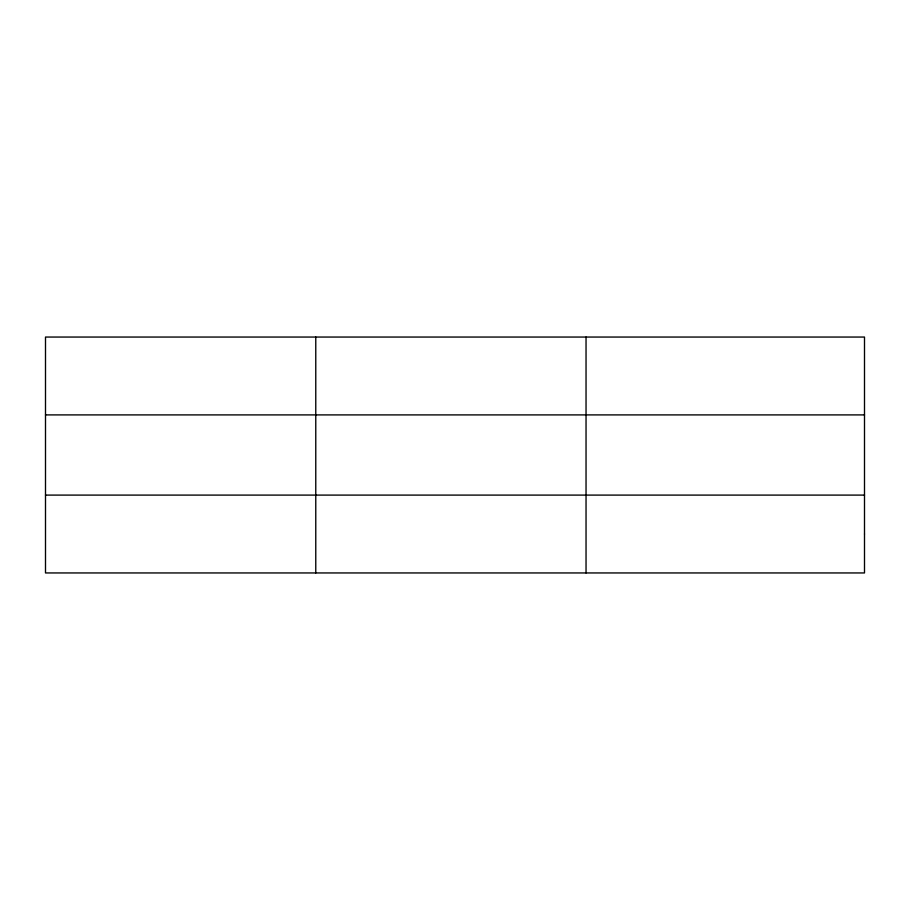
<?xml version="1.0" encoding="UTF-8"?>
<svg xmlns="http://www.w3.org/2000/svg" width="910" height="910" viewBox="0 0 910 910"><rect width="100%" height="100%" fill="white"/><g stroke="black" fill="none" stroke-linecap="round" stroke-linejoin="round"><path stroke-width="1.36" d="M315.77 572.947L315.77 337.053M586.04 572.947L586.04 337.053M45.5 414.903L864.5 414.903M45.5 495.097L864.5 495.097M864.5 534.022L864.5 572.947L45.5 572.947L45.5 337.053L864.5 337.053L864.5 534.022"/></g></svg>
